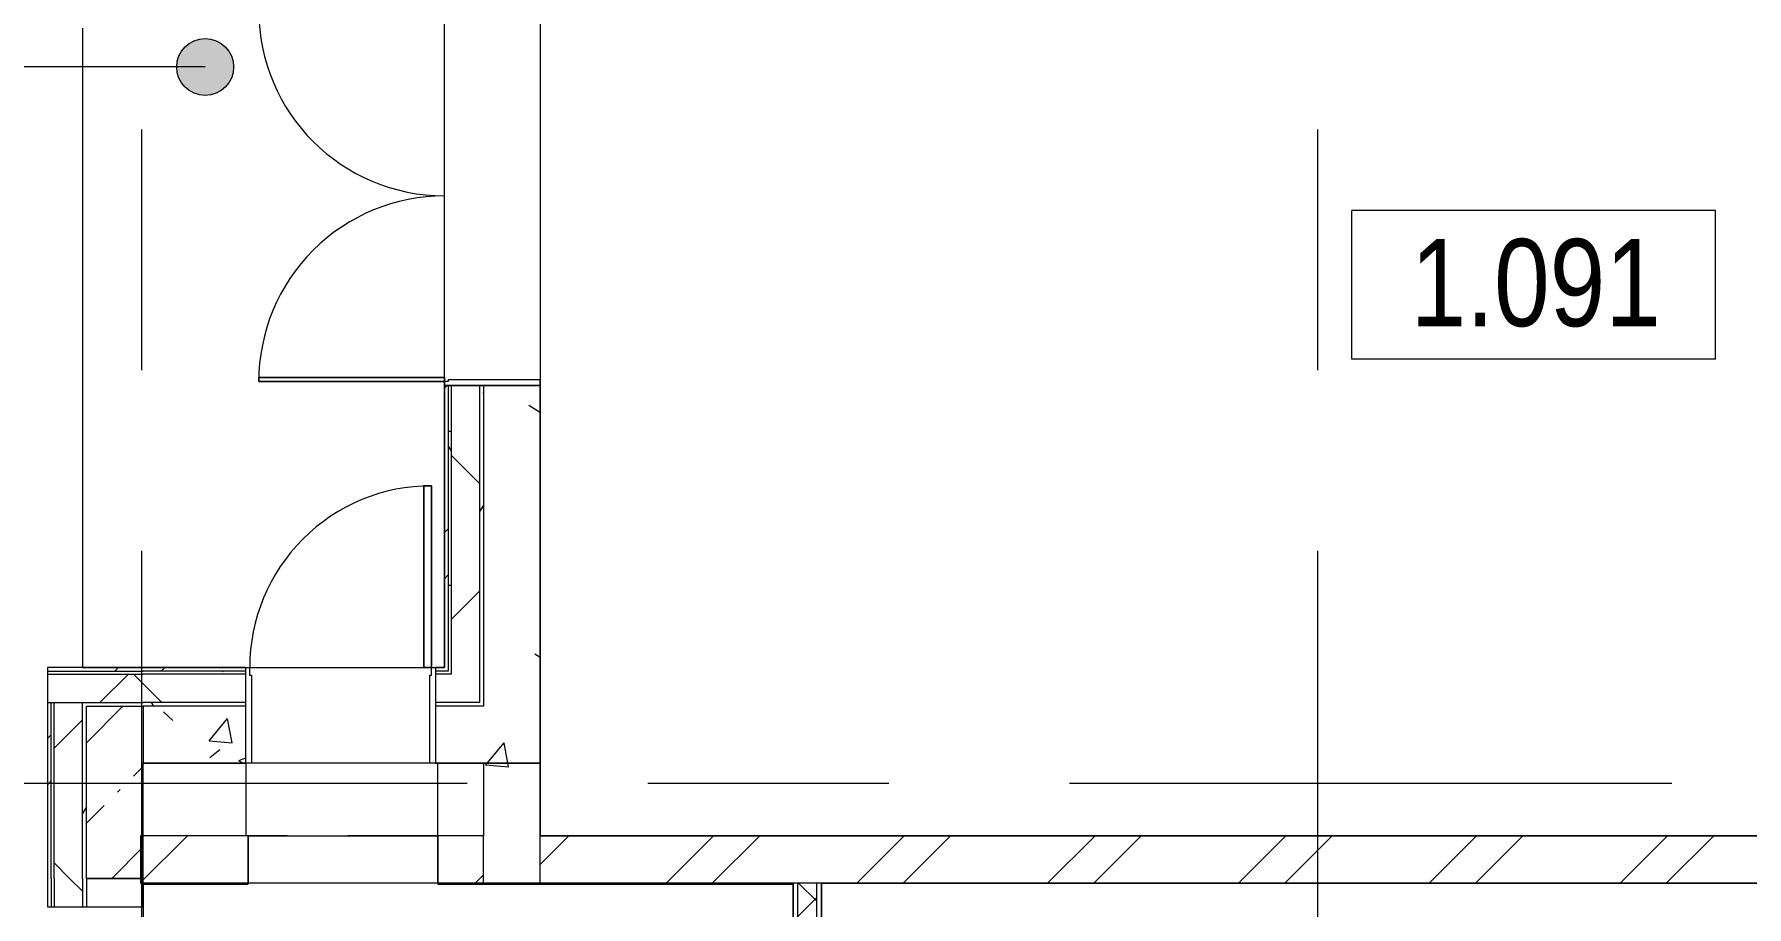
# Model space of a CAD drawing. Header units: millimetres. Extents: x 46431 to 216095, y -43515 to 31605.
# Drawn here: x 56767 to 65794, y -10433 to -5830 of the extents above; entities that cross this region are included whole.
import ezdxf

# ---------------------------------------------------------------- set-up
doc = ezdxf.new("R2010")
doc.units = ezdxf.units.MM
doc.linetypes.add('Осевые', pattern=[6350, 1270, -952.5, 3175, -952.5])
doc.linetypes.add('Сверху', pattern=[793.75, 476.25, -317.5])
for name, color, linetype, lineweight in [('Высотные отметки', 7, 'Continuous', 9), ('Двери', 7, 'Continuous', 9), ('Каркас_Импост', 7, 'Continuous', 9), ('Марки помещений', 7, 'Continuous', 9), ('Общие ребра', 7, 'Continuous', 9), ('Оси-2', 7, 'Осевые', 9), ('Панель', 7, 'Continuous', 9), ('Перекрытия', 7, 'Continuous', 9), ('Сверху', 7, 'Сверху', 9), ('Стены', 7, 'Continuous', 9), ('Стены-1', 7, 'Continuous', 18), ('Штриховка разреза-3', 7, 'Continuous', 9)]:
    doc.layers.add(name, color=color, linetype=linetype, lineweight=lineweight)
doc.styles.add('Arial Narrow_1', font='Arial Narrow.ttf', dxfattribs={"height": 460})
pattern_1 = [(45, (0, 0), (-502.894, 502.894), []), (45, (0, 762), (-502.894, 502.894), [])]
pattern_2 = [(0, (0, 0), (812.8, 203.2), [67.056, -542.544, 67.056, -542.544, -3251.2]), (0, (0, 0), (812.8, 203.2), [-1219.2, 67.056, -1152.144, 67.056, -542.544, -1422.4]), (0, (0, 0), (812.8, 203.2), [-3048, 67.056, -339.344, 67.056, -948.944]), (120, (304.8, 101.6), (-582.37636, 602.30545), [67.056, -542.544, 67.056, -542.544, -3251.2]), (120, (304.8, 101.6), (-582.37636, 602.30545), [-1219.2, 67.056, -1152.144, 67.056, -542.544, -1422.4]), (120, (304.8, 101.6), (-582.37636, 602.30545), [-3048, 67.056, -339.344, 67.056, -948.944]), (240, (406.4, 508), (-230.42364, -805.50545), [67.056, -542.544, 67.056, -542.544, -3251.2]), (240, (406.4, 508), (-230.42364, -805.50545), [-1219.2, 67.056, -1152.144, 67.056, -542.544, -1422.4]), (240, (406.4, 508), (-230.42364, -805.50545), [-3048, 67.056, -339.344, 67.056, -948.944])]
pattern_3 = [(45, (0, 0), (-707.107, 707.107), []), (135, (0, 0), (-707.107, -707.107), [])]
pattern_4 = [(50, (0, 0), (1457.472, -127.512), [152.4, -1676.4]), (355, (0, 0), (-281.942, 1528.454), [121.92, -1341.12]), (100.451, (121.5, -10.6), (1175.54, 1400.933), [129.52, -1424.72]), (46.184, (0, 406.4), (2168.63, -336.34), [228.6, -2514.6]), (96.636, (180.7, 378.4), (1899.22, 1979.42), [194.28, -2137.08]), (351.184, (0, 406.4), (1899.24, 1979.4), [182.88, -2011.68]), (21, (203.2, 304.8), (1212.915, -818.121), [152.4, -1676.4]), (326, (203.2, 304.8), (494.417, 1473.504), [121.92, -1341.12]), (71.451, (304.3, 236.6), (1707.337, 655.37), [129.52, -1424.72]), (37.5, (0, 0), (24.7094, 676.4402), [67.056, -1257.808, 67.056, -1294.384, -1346.2]), (37.5, (0, 0), (24.7094, 676.4402), [-2686.304, 67.056, -1279.144]), (7.5, (0, 0), (534.558, 801.444), [67.056, -709.168, 67.056, -1227.328, -513.08]), (7.5, (0, 0), (534.558, 801.444), [-2070.608, 67.056, -446.024]), (327.5, (-453.14, 0), (1084.7275, -45.831), [67.056, -440.944, 67.056, -1517.904, -2103.12]), (327.5, (-453.14, 0), (1084.7275, -45.831), [-2092.96, 67.056, -2036.064]), (317.5, (-656.3, 0), (1185.035, 203.414), [67.056, -593.344, 67.056, -985.52, -1493.52]), (317.5, (-656.3, 0), (1185.035, 203.414), [-1712.976, 67.056, -1426.464])]

# ---------------------------------------------------------------- blocks, each defined once
blk = doc.blocks.new('Дверь - Однопольная - ДН1__21х10-6240633-План 1-го этажа на отм_ -6_000')
at = {"layer": 'Двери'}
for p, q in [((-479, -252.5), (-439, -252.5)), ((-479, -1210.5), (-479, -252.5)), ((-439, -252.5), (-439, -1210.5)), ((-439, -1210.5), (-479, -1210.5))]:
    blk.add_line(p, q, dxfattribs=at)
blk.add_arc((-479, -252.5), 958, 270, 0, dxfattribs=at)
at = {"layer": 'Каркас_Импост'}
for p, q in [((-500, 252.5), (-470, 252.5)), ((-500, -252.5), (-500, 252.5)), ((-470, 252.5), (-470, -212.5)), ((470, 252.5), (500, 252.5)), ((470, -212.5), (470, 252.5)), ((500, 252.5), (500, -252.5)), ((-480, -252.5), (-500, -252.5)), ((-480, -212.5), (-480, -252.5)), ((-470, -212.5), (-480, -212.5)), ((480, -212.5), (470, -212.5)), ((480, -252.5), (480, -212.5)), ((500, -252.5), (480, -252.5))]:
    blk.add_line(p, q, dxfattribs=at)
at = {"layer": 'Панель'}
for p, q in [((-439, -252.5), (-479, -252.5)), ((-479, -252.5), (-479, -1210.5)), ((-439, -1210.5), (-439, -252.5)), ((-479, -1210.5), (-439, -1210.5))]:
    blk.add_line(p, q, dxfattribs=at)
blk = doc.blocks.new('Дверь - Двупольная_001 - ДН3_24-20-5563129-План 1-го этажа на отм_ -6_000')
at = {"layer": 'Двери'}
for p, q in [((-959, 1231.5), (-979, 1231.5)), ((-979, 1231.5), (-979, 252.5)), ((-959, 252.5), (-959, 1231.5)), ((959, 252.5), (959, 1231.5)), ((959, 1231.5), (979, 1231.5)), ((979, 1231.5), (979, 252.5)), ((-979, 252.5), (-959, 252.5)), ((979, 252.5), (959, 252.5))]:
    blk.add_line(p, q, dxfattribs=at)
for centre, start, end in [((-979, 252.5), 360, 90), ((979, 252.5), 90, 180)]:
    blk.add_arc(centre, 979, start, end, dxfattribs=at)
at = {"layer": 'Каркас_Импост'}
for p, q in [((-980, 252.5), (-1000, 252.5)), ((-1000, 252.5), (-1000, -252.5)), ((-980, 232.5), (-980, 252.5)), ((-970, 232.5), (-980, 232.5)), ((-970, -252.5), (-970, 232.5)), ((980, 232.5), (970, 232.5)), ((970, 232.5), (970, -252.5)), ((1000, 252.5), (980, 252.5)), ((980, 252.5), (980, 232.5)), ((1000, -252.5), (1000, 252.5)), ((-1000, -252.5), (-970, -252.5)), ((970, -252.5), (1000, -252.5))]:
    blk.add_line(p, q, dxfattribs=at)
at = {"layer": 'Панель'}
for p, q in [((-979, 1231.5), (-959, 1231.5)), ((-979, 252.5), (-979, 1231.5)), ((-959, 1231.5), (-959, 252.5)), ((959, 1231.5), (959, 252.5)), ((979, 1231.5), (959, 1231.5)), ((979, 252.5), (979, 1231.5)), ((-959, 252.5), (-979, 252.5)), ((959, 252.5), (979, 252.5))]:
    blk.add_line(p, q, dxfattribs=at)
blk = doc.blocks.new('M_Дверь-Проем - 1000 x 2032 mm-4670837-План 1-го этажа на отм_ -6_000')
at = {"layer": 'Сверху'}
for p, q in [((-508.2, 125), (491.8, 125)), ((-508.2, -125), (491.8, -125))]:
    blk.add_line(p, q, dxfattribs=at)
blk = doc.blocks.new('Марка помещения_Р - Марка помещения-4575829-План 1-го этажа на отм_ -6_000')
at = {"layer": 'Марки помещений'}
for p, q in [((-4.79375, -1.95625), (-4.79375, 1.95625)), ((4.79375, 1.95625), (-4.79375, 1.95625)), ((4.79375, -1.95625), (4.79375, 1.95625)), ((4.79375, -1.95625), (-4.79375, -1.95625))]:
    blk.add_line(p, q, dxfattribs=at)

msp = doc.modelspace()

# ---------------------------------------------------------------- hatches: boundary and pattern name
at = {"layer": 'Высотные отметки'}
h = msp.add_hatch(color=256, dxfattribs=at)
edge = h.paths.add_edge_path(flags=0)
edge.add_arc((57667.5, -6003), 150, 0, 360)
at = {"layer": 'Штриховка разреза-3'}
h = msp.add_hatch(dxfattribs=at)
h.set_pattern_fill('FP_7', color=256, style=0, pattern_type=2)
h.set_pattern_definition(pattern_4)
h.paths.add_polyline_path([(59134.1, -9375.4), (59434.1, -9375.4), (59434.1, -7682.9), (59134.1, -7682.9), (59134.1, -9355.4)], flags=0)
h.paths.add_polyline_path([(59134.1, -5682.9), (59434.1, -5682.9), (59434.1, -3780.4), (59134.1, -3780.4), (59134.1, -4693.8)], flags=0)
h = msp.add_hatch(dxfattribs=at)
h.set_pattern_fill('FP_6', color=256, style=0, pattern_type=2)
h.set_pattern_definition(pattern_3)
h.paths.add_polyline_path([(59114.1, -9205.4), (59114.1, -7682.9), (58964.1, -7682.9), (58964.1, -9205.4), (58986.3, -9205.4)], flags=0)
h.paths.add_polyline_path([(58964.1, -5682.9), (59114.1, -5682.9), (59114.1, -4100.4), (58964.1, -4100.4), (58964.1, -4693.8)], flags=0)
h = msp.add_hatch(dxfattribs=at)
h.set_pattern_fill('FP_5', color=256, style=0, pattern_type=2)
h.set_pattern_definition(pattern_2)
h.paths.add_polyline_path([(59134.1, -9355.4), (59134.1, -7682.9), (59114.1, -7682.9), (59114.1, -9355.4)], flags=0)
h.paths.add_polyline_path([(59114.1, -5682.9), (59134.1, -5682.9), (59134.1, -4080.4), (59114.1, -4080.4), (59114.1, -4693.8)], flags=0)
h = msp.add_hatch(dxfattribs=at)
h.set_pattern_fill('FP_3', color=256, style=0, pattern_type=2)
h.set_pattern_definition(pattern_1)
h.paths.add_polyline_path([(58929.1, -9170.4), (58949.1, -9170.4), (58949.1, -7682.9), (58929.1, -7682.9), (58929.1, -8374)], flags=0)
h.paths.add_polyline_path([(58949.1, -5682.9), (58949.1, -4265.4), (58929.1, -4265.4), (58929.1, -5682.9)], flags=0)
h = msp.add_hatch(dxfattribs=at)
h.set_pattern_fill('FP_5', color=256, style=0, pattern_type=2)
h.set_pattern_definition(pattern_2)
h.paths.add_polyline_path([(58964.1, -9190.4), (58964.1, -7682.9), (58949.1, -7682.9), (58949.1, -9190.4)], flags=0)
h.paths.add_polyline_path([(58949.1, -5682.9), (58964.1, -5682.9), (58964.1, -4250.4), (58949.1, -4250.4), (58949.1, -4693.8)], flags=0)
h = msp.add_hatch(dxfattribs=at)
h.set_pattern_fill('FP_3', color=256, style=0, pattern_type=2)
h.set_pattern_definition(pattern_1)
h.paths.add_polyline_path([(57881.6, -9190.4), (57881.6, -9170.4), (56836.6, -9170.4), (56836.6, -9190.4), (57341.6, -9190.4)], flags=0)
h.paths.add_polyline_path([(58949.1, -9190.4), (58949.1, -9170.4), (58881.6, -9170.4), (58881.6, -9190.4)], flags=0)
h = msp.add_hatch(dxfattribs=at)
h.set_pattern_fill('FP_5', color=256, style=0, pattern_type=2)
h.set_pattern_definition(pattern_2)
h.paths.add_polyline_path([(56836.6, -9205.4), (57881.6, -9205.4), (57881.6, -9190.4), (56836.6, -9190.4)], flags=0)
h.paths.add_polyline_path([(58964.1, -9205.4), (58964.1, -9190.4), (58881.6, -9190.4), (58881.6, -9205.4)], flags=0)
h = msp.add_hatch(dxfattribs=at)
h.set_pattern_fill('FP_6', color=256, style=0, pattern_type=2)
h.set_pattern_definition(pattern_3)
h.paths.add_polyline_path([(56856.6, -9355.4), (57881.6, -9355.4), (57881.6, -9205.4), (56836.6, -9205.4), (56836.6, -9355.4)], flags=0)
h.paths.add_polyline_path([(59114.1, -9355.4), (59114.1, -9205.4), (58881.6, -9205.4), (58881.6, -9355.4), (58986.3, -9355.4)], flags=0)
h = msp.add_hatch(dxfattribs=at)
h.set_pattern_fill('FP_3', color=256, style=0, pattern_type=2)
h.set_pattern_definition(pattern_1)
h.paths.add_polyline_path([(56836.6, -10282.9), (56856.6, -10282.9), (56856.6, -9355.4), (56836.6, -9355.4), (56836.6, -10214.1)], flags=0)
h = msp.add_hatch(dxfattribs=at)
h.set_pattern_fill('FP_6', color=256, style=0, pattern_type=2)
h.set_pattern_definition(pattern_3)
h.paths.add_polyline_path([(56871.6, -10282.9), (57021.6, -10282.9), (57021.6, -9355.4), (56871.6, -9355.4), (56871.6, -10214.1)], flags=0)
h = msp.add_hatch(dxfattribs=at)
h.set_pattern_fill('FP_5', color=256, style=0, pattern_type=2)
h.set_pattern_definition(pattern_2)
h.paths.add_polyline_path([(57041.6, -10282.9), (57041.6, -9355.4), (57021.6, -9355.4), (57021.6, -10282.9)], flags=0)
h = msp.add_hatch(dxfattribs=at)
h.set_pattern_fill('FP_5', color=256, style=0, pattern_type=2)
h.set_pattern_definition(pattern_2)
h.paths.add_polyline_path([(57881.6, -9375.4), (57881.6, -9355.4), (57041.6, -9355.4), (57041.6, -9375.4), (57341.6, -9375.4)], flags=0)
h.paths.add_polyline_path([(59134.1, -9375.4), (59134.1, -9355.4), (58881.6, -9355.4), (58881.6, -9375.4), (58986.3, -9375.4)], flags=0)
h = msp.add_hatch(dxfattribs=at)
h.set_pattern_fill('FP_4', color=256, style=0, pattern_type=2)
h.set_pattern_definition([(45, (0, 0), (-424.264, 424.264), [600, -100, 20, -100]), (45, (0, 424), (-424.264, 424.264), [])])
h.paths.add_polyline_path([(57341.6, -10282.9), (57341.6, -9375.4), (57041.6, -9375.4), (57041.6, -10282.9), (57291.1, -10282.9)], flags=0)
h = msp.add_hatch(dxfattribs=at)
h.set_pattern_fill('FP_7', color=256, style=0, pattern_type=2)
h.set_pattern_definition(pattern_4)
h.paths.add_polyline_path([(57881.6, -9675.4), (57881.6, -9375.4), (57341.6, -9375.4), (57341.6, -9675.4)], flags=0)
h.paths.add_polyline_path([(59434.1, -9675.4), (59434.1, -9375.4), (58881.6, -9375.4), (58881.6, -9675.4)], flags=0)
h = msp.add_hatch(dxfattribs=at)
h.set_pattern_fill('FP_7', color=256, style=0, pattern_type=2)
h.set_pattern_definition(pattern_4)
h.paths.add_polyline_path([(59434.1, -10307.9), (59434.1, -9675.4), (59134.1, -9675.4), (59134.1, -10307.9)], flags=0)
h = msp.add_hatch(dxfattribs=at)
h.set_pattern_fill('FP_3', color=256, style=0, pattern_type=2)
h.set_pattern_definition(pattern_1)
h.paths.add_polyline_path([(68101.6, -10307.9), (68101.6, -10057.9), (59434.1, -10057.9), (59434.1, -10307.9), (66614.6, -10307.9)], flags=0)
h.paths.add_polyline_path([(57326.6, -10307.9), (57894.1, -10307.9), (57894.1, -10057.9), (57326.6, -10057.9)], flags=0)
h.paths.add_polyline_path([(58894.1, -10307.9), (59134.1, -10307.9), (59134.1, -10057.9), (58894.1, -10057.9)], flags=0)
h = msp.add_hatch(dxfattribs=at)
h.set_pattern_fill('FP_3', color=256, style=0, pattern_type=2)
h.set_pattern_definition(pattern_1)
h.paths.add_polyline_path([(56856.6, -13482.9), (56856.6, -11632.9), (56836.6, -11632.9), (56836.6, -13482.9)], flags=0)
h.paths.add_polyline_path([(56836.6, -10432.9), (56856.6, -10432.9), (56856.6, -10282.9), (56836.6, -10282.9)], flags=0)
h = msp.add_hatch(dxfattribs=at)
h.set_pattern_fill('FP_5', color=256, style=0, pattern_type=2)
h.set_pattern_definition(pattern_2)
h.paths.add_polyline_path([(56867.3, -13482.9), (56871.6, -13482.9), (56871.6, -11632.9), (56856.6, -11632.9), (56856.6, -13482.9)], flags=0)
h.paths.add_polyline_path([(56856.6, -10432.9), (56871.6, -10432.9), (56871.6, -10282.9), (56856.6, -10282.9)], flags=0)
h = msp.add_hatch(dxfattribs=at)
h.set_pattern_fill('FP_6', color=256, style=0, pattern_type=2)
h.set_pattern_definition(pattern_3)
h.paths.add_polyline_path([(57021.6, -13482.9), (57021.6, -11632.9), (56871.6, -11632.9), (56871.6, -13482.9)], flags=0)
h.paths.add_polyline_path([(56871.6, -10432.9), (57021.6, -10432.9), (57021.6, -10282.9), (56871.6, -10282.9)], flags=0)
h = msp.add_hatch(dxfattribs=at)
h.set_pattern_fill('FP_7', color=256, style=0, pattern_type=2)
h.set_pattern_definition(pattern_4)
h.paths.add_polyline_path([(57291.1, -13482.9), (57341.6, -13482.9), (57341.6, -11632.9), (57041.6, -11632.9), (57041.6, -13482.9)], flags=0)
h.paths.add_polyline_path([(57341.6, -10432.9), (57341.6, -10282.9), (57041.6, -10282.9), (57041.6, -10432.9), (57291.1, -10432.9)], flags=0)
h = msp.add_hatch(dxfattribs=at)
h.set_pattern_fill('FP_1', color=256, style=0, pattern_type=2)
h.set_pattern_definition([(45, (0, 0), (-212.132, 212.132), []), (135, (0, 0), (-212.132, -212.132), [])])
h.paths.add_polyline_path([(60791.6, -15742.9), (60891.6, -15742.9), (60891.6, -14912.9), (60791.6, -14912.9)], flags=0)
h.paths.add_polyline_path([(60791.6, -14012.9), (60891.6, -14012.9), (60891.6, -10307.9), (60791.6, -10307.9), (60791.6, -12657.9)], flags=0)

# ---------------------------------------------------------------- linework, layer by layer
at = {"layer": 'Высотные отметки'}
msp.add_line((57667.5, -6003), (55018.1, -6003), dxfattribs=at)
msp.add_circle((57667.5, -6003), 150, dxfattribs=at)
at = {"layer": 'Общие ребра'}
for p, q in [((58949.1, -7682.9), (58949.1, -9170.4)), ((58964.1, -7682.9), (58964.1, -9170.4)), ((59114.1, -7682.9), (59114.1, -9170.4)), ((59134.1, -7682.9), (59134.1, -9170.4)), ((59434.1, -9170.4), (59434.1, -7682.9)), ((56836.6, -9190.4), (57341.6, -9190.4)), ((56836.6, -9205.4), (57341.6, -9205.4)), ((57881.6, -9190.4), (57341.6, -9190.4)), ((57881.6, -9205.4), (57341.6, -9205.4)), ((58949.1, -9190.4), (58881.6, -9190.4)), ((58964.1, -9205.4), (58881.6, -9205.4)), ((58949.1, -9170.4), (58949.1, -9190.4)), ((58964.1, -9170.4), (58964.1, -9190.4)), ((58964.1, -9190.4), (58964.1, -9205.4)), ((59114.1, -9170.4), (59114.1, -9205.4)), ((59114.1, -9205.4), (59114.1, -9355.4)), ((59134.1, -9170.4), (59134.1, -9355.4)), ((59434.1, -9375.4), (59434.1, -9170.4)), ((56836.6, -9355.4), (56856.6, -9355.4)), ((56856.6, -10282.9), (56856.6, -9355.4)), ((56856.6, -9355.4), (56871.6, -9355.4)), ((56871.6, -10282.9), (56871.6, -9355.4)), ((56871.6, -9355.4), (57021.6, -9355.4)), ((57021.6, -10282.9), (57021.6, -9355.4)), ((57021.6, -9355.4), (57041.6, -9355.4)), ((57041.6, -9355.4), (57341.6, -9355.4)), ((57041.6, -10282.9), (57041.6, -9375.4)), ((57041.6, -9375.4), (57341.6, -9375.4)), ((57881.6, -9355.4), (57341.6, -9355.4)), ((57881.6, -9375.4), (57341.6, -9375.4)), ((57341.6, -9375.4), (57341.6, -9675.4)), ((59114.1, -9355.4), (58881.6, -9355.4)), ((59134.1, -9375.4), (58881.6, -9375.4)), ((59134.1, -9355.4), (59134.1, -9375.4)), ((59134.1, -10307.9), (59134.1, -10057.9)), ((59434.1, -10307.9), (59434.1, -10057.9)), ((56856.6, -10282.9), (56856.6, -10432.9)), ((56871.6, -10282.9), (56871.6, -10432.9)), ((57021.6, -10282.9), (57021.6, -10432.9)), ((57041.6, -10282.9), (57341.6, -10282.9)), ((57341.6, -10282.9), (57041.6, -10282.9)), ((57041.6, -10282.9), (57041.6, -10432.9)), ((57343.6, -10307.9), (57894.1, -10307.9)), ((57894.1, -10307.9), (57343.6, -10307.9)), ((58894.1, -10307.9), (59134.1, -10307.9)), ((59134.1, -10307.9), (58894.1, -10307.9)), ((59434.1, -10307.9), (60764.6, -10307.9)), ((60764.6, -10307.9), (59434.1, -10307.9)), ((60791.6, -10307.9), (60766.6, -10307.9)), ((60791.6, -12557.9), (60791.6, -10307.9)), ((60891.6, -10307.9), (60791.6, -10307.9)), ((60916.6, -10307.9), (60891.6, -10307.9)), ((60891.6, -14012.9), (60891.6, -10307.9)), ((60916.6, -14012.9), (60916.6, -10307.9))]:
    msp.add_line(p, q, dxfattribs=at)
at = {"layer": 'Оси-2'}
for p, q in [((57331.6, 25417.1), (57331.6, -41733.9)), ((63531.6, 25417.1), (63531.6, -41733.9)), ((150171.6, -9782.9), (50527.1, -9782.9))]:
    msp.add_line(p, q, dxfattribs=at)
at = {"layer": 'Перекрытия'}
for p, q in [((59434.1, -3432.9), (59434.1, -10057.9)), ((58929.1, -9170.4), (58929.1, -4285.4)), ((57021.6, -5797.9), (57021.6, -9170.4)), ((57021.6, -9170.4), (58929.1, -9170.4)), ((57881.6, -9675.4), (57881.6, -10057.9)), ((58894.1, -10307.9), (58894.1, -9675.4)), ((59434.1, -10057.9), (68101.6, -10057.9)), ((57341.6, -10307.9), (57341.6, -12532.9)), ((57881.6, -10307.9), (57341.6, -10307.9)), ((60766.6, -10307.9), (58894.1, -10307.9)), ((60766.6, -12532.9), (60766.6, -10307.9)), ((68101.6, -10307.9), (60916.6, -10307.9)), ((60916.6, -10307.9), (60916.6, -15742.9))]:
    msp.add_line(p, q, dxfattribs=at)
at = {"layer": 'Стены'}
for p, q in [((58929.1, -7682.9), (58929.1, -5682.9)), ((59434.1, -5682.9), (59434.1, -7682.9)), ((58929.1, -9170.4), (58929.1, -7682.9)), ((59434.1, -7682.9), (58929.1, -7682.9)), ((59434.1, -7682.9), (58929.1, -7682.9)), ((59434.1, -7682.9), (59434.1, -9170.4)), ((57341.6, -9170.4), (58929.1, -9170.4)), ((59434.1, -9675.4), (59434.1, -9170.4)), ((59434.1, -9675.4), (57341.6, -9675.4)), ((57894.1, -10057.9), (58894.1, -10057.9)), ((57894.1, -10057.9), (57894.1, -10307.9)), ((58894.1, -10057.9), (58894.1, -10307.9)), ((58894.1, -10307.9), (57894.1, -10307.9)), ((59434.1, -10307.9), (59134.1, -10307.9))]:
    msp.add_line(p, q, dxfattribs=at)
at = {"layer": 'Стены-1'}
for p, q in [((59434.1, -7682.9), (58929.1, -7682.9)), ((58929.1, -7682.9), (58929.1, -9170.4)), ((56836.6, -9170.4), (56836.6, -9190.4)), ((57341.6, -9170.4), (56836.6, -9170.4)), ((56836.6, -9190.4), (56836.6, -9205.4)), ((56836.6, -9205.4), (56836.6, -9355.4)), ((57881.6, -9170.4), (57341.6, -9170.4)), ((57881.6, -9675.4), (57881.6, -9170.4)), ((58929.1, -9170.4), (58881.6, -9170.4)), ((58881.6, -9170.4), (58881.6, -9675.4)), ((56836.6, -9355.4), (56836.6, -10282.9)), ((59434.1, -9675.4), (59434.1, -9375.4)), ((57341.6, -10282.9), (57341.6, -9675.4)), ((57341.6, -9675.4), (57881.6, -9675.4)), ((58881.6, -9675.4), (59434.1, -9675.4)), ((59134.1, -9675.4), (59134.1, -10057.9)), ((59434.1, -9675.4), (59134.1, -9675.4)), ((59434.1, -10057.9), (59434.1, -9675.4)), ((57894.1, -10057.9), (57326.6, -10057.9)), ((57326.6, -10057.9), (57326.6, -10307.9)), ((57894.1, -10307.9), (57894.1, -10057.9)), ((59134.1, -10057.9), (58894.1, -10057.9)), ((58894.1, -10057.9), (58894.1, -10307.9)), ((68101.6, -10057.9), (59434.1, -10057.9)), ((56836.6, -10282.9), (56836.6, -10432.9)), ((57341.6, -10432.9), (57341.6, -10282.9)), ((57326.6, -10307.9), (57343.6, -10307.9)), ((57343.6, -10312.9), (57894.1, -10312.9)), ((57894.1, -10312.9), (57894.1, -10307.9)), ((58894.1, -10307.9), (58894.1, -10312.9)), ((58894.1, -10312.9), (60764.6, -10312.9)), ((60764.6, -10307.9), (60766.6, -10307.9)), ((60766.6, -10307.9), (60766.6, -12532.9)), ((60916.6, -10307.9), (68101.6, -10307.9)), ((56836.6, -10432.9), (57341.6, -10432.9))]:
    msp.add_line(p, q, dxfattribs=at)

# ---------------------------------------------------------------- block references
at = {"layer": 'Двери'}
for name, p, rotation in [('Дверь - Двупольная_001 - ДН3_24-20-5563129-План 1-го этажа на отм_ -6_000', (59181.6, -6682.9), 90), ('Дверь - Однопольная - ДН1__21х10-6240633-План 1-го этажа на отм_ -6_000', (58381.6, -9422.9), 180), ('M_Дверь-Проем - 1000 x 2032 mm-4670837-План 1-го этажа на отм_ -6_000', (58385.9, -10182.9), 180)]:
    msp.add_blockref(name, p, dxfattribs=dict(at, rotation=rotation))
at = {"layer": 'Марки помещений', "xscale": 199.9999999999999, "yscale": 199.9999999999999, "zscale": 199.9999999999999}
msp.add_blockref('Марка помещения_Р - Марка помещения-4575829-План 1-го этажа на отм_ -6_000', (64670.8, -7152.3), dxfattribs=at)

# ---------------------------------------------------------------- texts
at = {"layer": 'Марки помещений', "insert": (64022.9, -6910.5), "char_height": 460, "width": 1587.341, "attachment_point": 1, "style": 'Arial Narrow_1'}
msp.add_mtext('1.091', dxfattribs=at)

doc.saveas('drawing.dxf')
